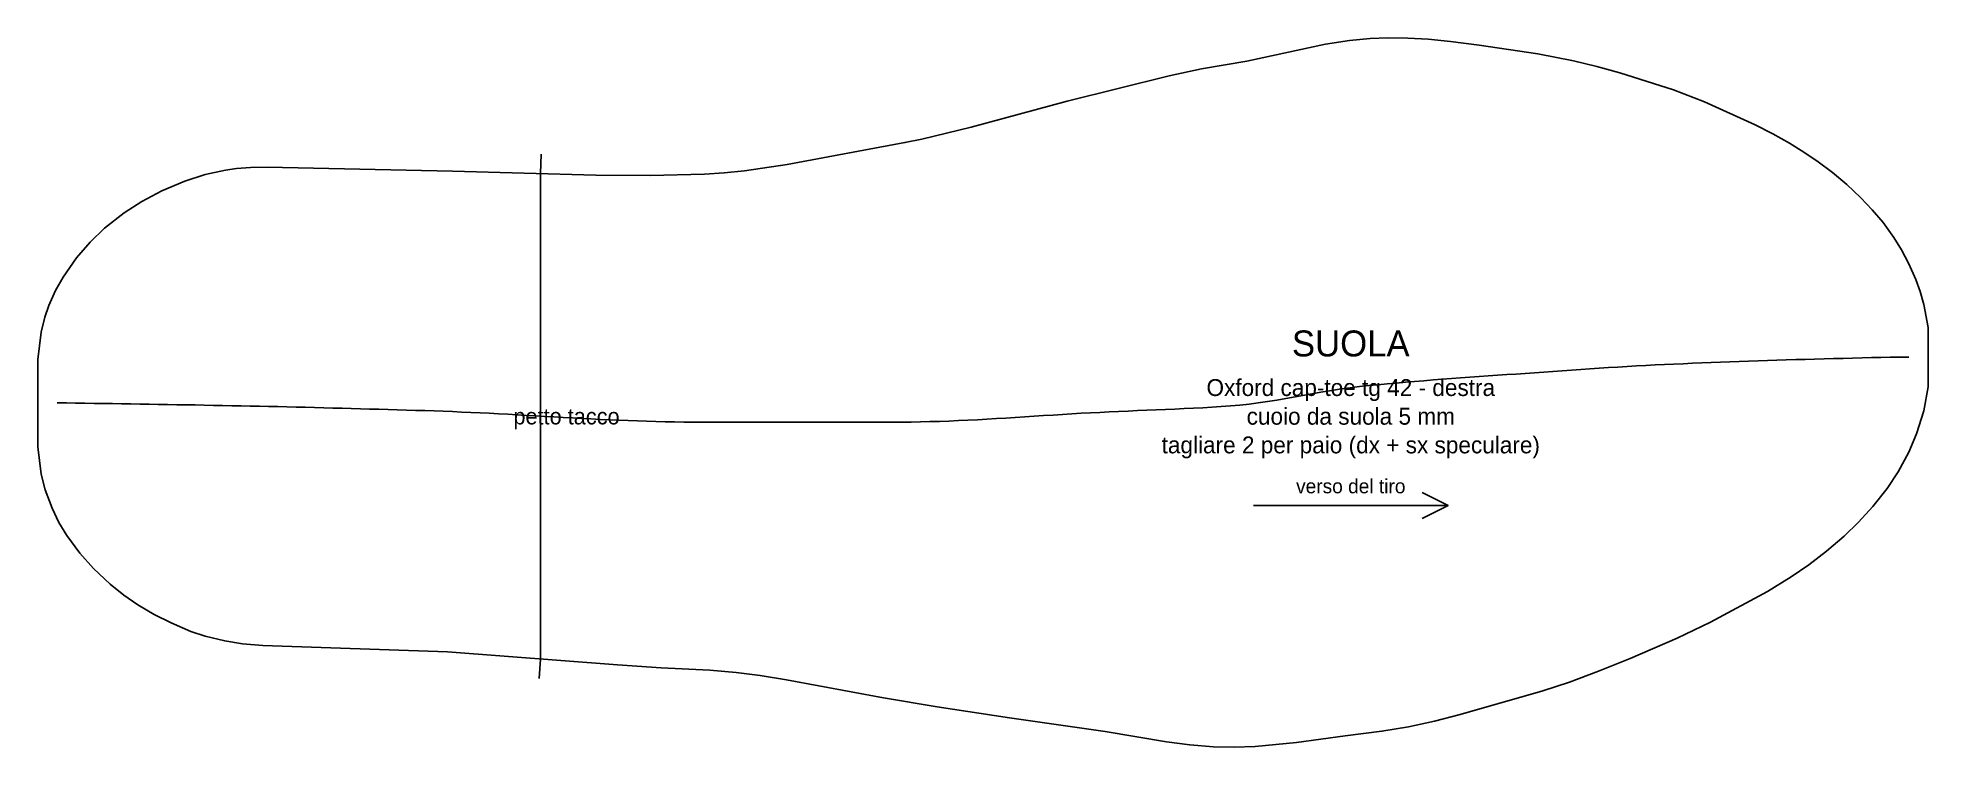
# Model space of a CAD drawing. Header units: millimetres. Extents: x 0 to 291, y 0 to 109.
import ezdxf
from ezdxf.enums import TextEntityAlignment as Align

# ---------------------------------------------------------------- set-up
doc = ezdxf.new("R2010")
doc.units = ezdxf.units.MM
doc.linetypes.add('CENTER', pattern=[5.08, 3.175, -0.635, 0.635, -0.635])
for name, color, linetype in [('ASSE', 6, 'CENTER'), ('RIFERIMENTO', 3, 'CONTINUOUS'), ('TACCHE', 7, 'CONTINUOUS'), ('TAGLIO', 7, 'CONTINUOUS'), ('TESTO', 7, 'CONTINUOUS')]:
    doc.layers.add(name, color=color, linetype=linetype)

msp = doc.modelspace()

# ---------------------------------------------------------------- linework, layer by layer
at = {"layer": 'ASSE'}
msp.add_lwpolyline([(3, 53.09), (4.41, 53.07), (5.83, 53.05), (7.24, 53.03), (8.66, 53), (10.07, 52.98), (11.49, 52.96), (12.9, 52.94), (14.32, 52.92), (15.73, 52.89), (17.15, 52.87), (18.56, 52.85), (19.98, 52.83), (21.39, 52.8), (22.81, 52.78), (24.22, 52.76), (25.64, 52.73), (27.05, 52.7), (28.47, 52.68), (29.88, 52.65), (31.3, 52.62), (32.71, 52.59), (34.13, 52.56), (35.54, 52.53), (36.96, 52.5), (38.37, 52.47), (39.79, 52.43), (41.2, 52.4), (42.62, 52.36), (44.03, 52.33), (45.45, 52.29), (46.86, 52.25), (48.28, 52.21), (49.69, 52.17), (51.11, 52.13), (52.52, 52.09), (53.94, 52.05), (55.36, 52.01), (56.77, 51.97), (58.19, 51.92), (59.61, 51.88), (61.03, 51.83), (62.44, 51.78), (63.86, 51.73), (65.28, 51.67), (66.7, 51.61), (68.12, 51.54), (69.53, 51.47), (70.95, 51.4), (72.37, 51.32), (73.79, 51.24), (75.21, 51.16), (76.63, 51.08), (78.05, 51), (79.48, 50.92), (80.9, 50.84), (82.33, 50.76), (83.75, 50.68), (85.18, 50.61), (86.61, 50.54), (88.04, 50.47), (89.47, 50.41), (90.9, 50.35), (92.34, 50.3), (93.77, 50.25), (95.2, 50.21), (96.64, 50.18), (98.07, 50.15), (99.51, 50.13), (100.95, 50.12), (102.38, 50.12), (103.82, 50.12), (105.27, 50.12), (106.72, 50.12), (108.17, 50.12), (109.62, 50.12), (111.08, 50.12), (112.53, 50.12), (114, 50.12), (115.46, 50.12), (116.92, 50.12), (118.39, 50.12), (119.86, 50.12), (121.32, 50.12), (122.79, 50.12), (124.26, 50.12), (125.72, 50.12), (127.19, 50.12), (128.65, 50.12), (130.11, 50.12), (131.57, 50.12), (133.03, 50.12), (134.49, 50.13), (135.95, 50.15), (137.41, 50.19), (138.87, 50.23), (140.33, 50.28), (141.79, 50.34), (143.25, 50.41), (144.71, 50.49), (146.17, 50.57), (147.63, 50.65), (149.09, 50.74), (150.54, 50.83), (152, 50.93), (153.46, 51.02), (154.91, 51.12), (156.36, 51.21), (157.81, 51.3), (159.26, 51.39), (160.7, 51.47), (162.15, 51.55), (163.59, 51.62), (165.03, 51.69), (166.47, 51.76), (167.91, 51.82), (169.35, 51.88), (170.79, 51.94), (172.23, 52), (173.67, 52.06), (175.11, 52.12), (176.54, 52.19), (177.98, 52.26), (179.41, 52.34), (180.84, 52.42), (182.27, 52.51), (183.7, 52.61), (185.12, 52.74), (186.55, 52.89), (187.97, 53.08), (189.39, 53.29), (190.81, 53.52), (192.23, 53.76), (193.65, 54.01), (195.07, 54.26), (196.49, 54.52), (197.9, 54.77), (199.32, 55), (200.73, 55.22), (202.15, 55.42), (203.56, 55.59), (204.98, 55.74), (206.39, 55.88), (207.81, 56.01), (209.23, 56.14), (210.64, 56.27), (212.06, 56.39), (213.47, 56.5), (214.89, 56.61), (216.31, 56.72), (217.72, 56.83), (219.14, 56.93), (220.56, 57.03), (221.98, 57.13), (223.4, 57.23), (224.82, 57.33), (226.24, 57.43), (227.66, 57.53), (229.08, 57.63), (230.51, 57.73), (231.93, 57.84), (233.36, 57.94), (234.78, 58.04), (236.21, 58.14), (237.64, 58.23), (239.06, 58.33), (240.49, 58.42), (241.92, 58.51), (243.35, 58.6), (244.78, 58.69), (246.21, 58.77), (247.64, 58.85), (249.08, 58.92), (250.52, 58.99), (251.95, 59.06), (253.39, 59.12), (254.83, 59.19), (256.28, 59.25), (257.72, 59.3), (259.16, 59.36), (260.61, 59.42), (262.06, 59.47), (263.5, 59.52), (264.95, 59.57), (266.4, 59.62), (267.85, 59.66), (269.3, 59.71), (270.75, 59.75), (272.21, 59.79), (273.66, 59.83), (275.12, 59.87), (276.58, 59.91), (278.04, 59.94), (279.5, 59.98), (280.96, 60.02), (282.42, 60.05), (283.88, 60.09), (285.32, 60.12), (286.74, 60.12), (288.15, 60.12)], dxfattribs=at)
at = {"layer": 'RIFERIMENTO'}
msp.add_lwpolyline([(77.43, 13.58), (77.43, 88.43)], dxfattribs=at)
at = {"layer": 'TACCHE'}
for points in [[(77.43, 88.43), (77.52, 91.43)], [(77.43, 13.59), (77.2, 10.59)]]:
    msp.add_lwpolyline(points, dxfattribs=at)
at = {"layer": 'TAGLIO'}
msp.add_lwpolyline([(0.01, 46.28), (0, 59.78), (0.52, 63.99), (1.09, 66.3), (1.71, 68.08), (2.73, 70.4), (3.89, 72.48), (5.95, 75.43), (8.08, 77.86), (10.28, 79.99), (13.29, 82.37), (16.01, 84.13), (19.1, 85.77), (22.62, 87.28), (25.8, 88.29), (28.89, 88.95), (30.6, 89.19), (32.74, 89.38), (35.31, 89.44), (63.85, 88.82), (85.97, 88.19), (94.31, 88.14), (102.67, 88.32), (105.73, 88.54), (108.83, 88.87), (115.39, 89.84), (133.55, 93.21), (136.17, 93.75), (143.74, 95.59), (158.56, 99.59), (174.25, 103.48), (179.24, 104.55), (186.21, 105.78), (198.34, 108.37), (202.01, 108.95), (205.22, 109.26), (207.93, 109.36), (211.03, 109.32), (214.12, 109.15), (217.6, 108.81), (222.01, 108.23), (231.03, 106.87), (236.54, 105.8), (240.11, 104.92), (243.65, 103.95), (251.95, 101.33), (256.7, 99.46), (264.48, 95.94), (267.2, 94.56), (269.81, 93.1), (272.02, 91.75), (274.21, 90.26), (276.41, 88.61), (278.63, 86.75), (280.78, 84.71), (282.53, 82.85), (284.2, 80.86), (285.84, 78.59), (287.04, 76.66), (288.19, 74.51), (289.26, 72.09), (289.92, 70.27), (290.5, 68.26), (291.15, 64.69), (291.15, 55.53), (290.48, 51.87), (289.35, 48.29), (288.15, 45.5), (286.51, 42.47), (284.81, 39.87), (282.63, 37.12), (280.42, 34.69), (278.19, 32.53), (275.5, 30.22), (272.77, 28.13), (270.07, 26.29), (266.4, 24.03), (257.62, 19.3), (252.49, 16.8), (245.25, 13.69), (240.38, 11.7), (235.93, 10.05), (231.82, 8.7), (219.07, 5.04), (215.1, 4.03), (211.11, 3.16), (207.02, 2.47), (201.36, 1.77), (193.86, 0.73), (187.49, 0.11), (184.27, 0), (181.07, 0.08), (177.44, 0.38), (173.85, 0.85), (164.39, 2.41), (149.65, 4.52), (138.52, 6.22), (130.24, 7.62), (115.31, 10.41), (111.24, 11.05), (107.55, 11.52), (103.49, 11.87), (95.99, 12.22), (89.28, 12.68), (63.11, 14.68), (34.65, 15.66), (31.53, 15.93), (28.8, 16.38), (25.79, 17.13), (23.58, 17.86), (20.55, 19.15), (17.91, 20.47), (15.4, 21.96), (13.26, 23.44), (11.14, 25.14), (8.59, 27.53), (6.46, 29.92), (4.45, 32.66), (3.26, 34.64), (2.2, 36.83), (1.14, 39.66), (0.54, 42.07), (0.01, 46.28)], dxfattribs=at)
at = {"layer": 'TESTO'}
for points in [[(213.22, 39.24), (217.22, 37.24), (213.22, 35.24)], [(187.22, 37.24), (217.22, 37.24)]]:
    msp.add_lwpolyline(points, dxfattribs=at)

# ---------------------------------------------------------------- texts
for s, height, p in [('SUOLA', 4, (202.22, 62.24)), ('Oxford cap-toe tg 42 - destra', 2.6, (202.22, 55.44)), ('cuoio da suola 5 mm', 2.6, (202.22, 51.02)), ('petto tacco', 2.5, (81.43, 51.01)), ('tagliare 2 per paio (dx + sx speculare)', 2.6, (202.22, 46.6)), ('verso del tiro', 2.2, (202.22, 40.24))]:
    msp.add_text(s, height=height, dxfattribs=at).set_placement(p, align=Align.MIDDLE_CENTER)

doc.saveas('drawing.dxf')
